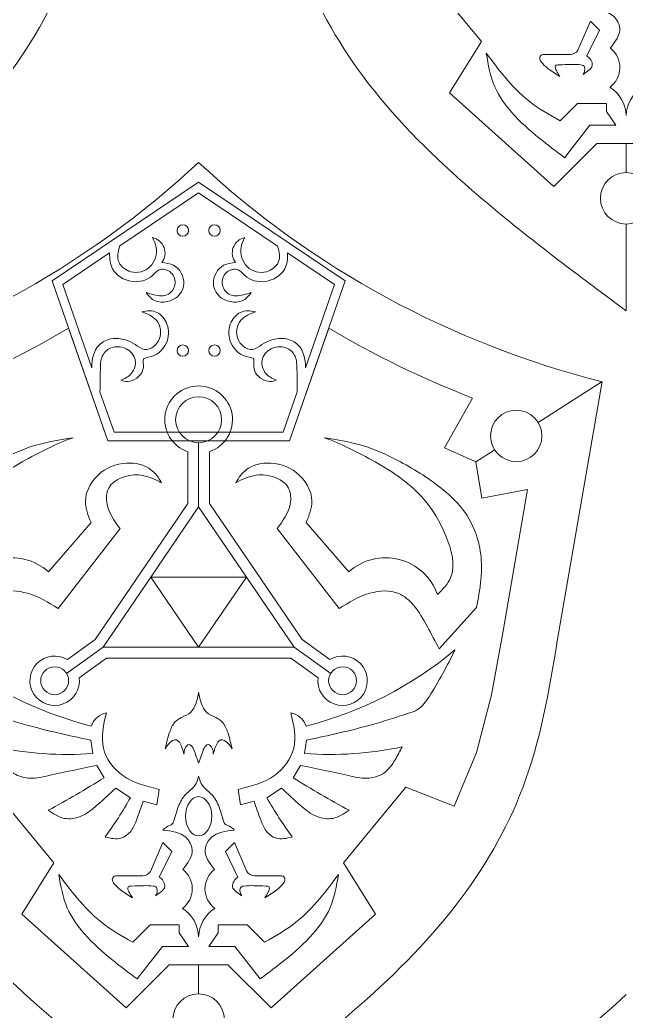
# Model space of a CAD drawing. Header units: inches. Extents: x 0 to 12, y 0 to 12.
# Drawn here: x 6.076 to 7.325, y 3.822 to 5.866 of the extents above; entities that cross this region are included whole.
import ezdxf

# ---------------------------------------------------------------- set-up
doc = ezdxf.new("R2010")
doc.units = ezdxf.units.IN
doc.header["$MEASUREMENT"] = 0
doc.layers.get('0').update_dxf_attribs({"color": 5})

msp = doc.modelspace()

# ---------------------------------------------------------------- linework, layer by layer
at = {"lineweight": 0}
for p, q in [((6.8985, 5.9776), (7.0271, 5.8215)), ((7.2259, 5.8036), (7.2516, 5.8635)), ((7.2516, 5.8635), (7.2702, 5.8449)), ((7.2702, 5.8449), (7.2444, 5.7922)), ((7.0271, 5.8215), (6.9611, 5.7159)), ((7.1565, 5.795), (7.2104, 5.795)), ((6.9611, 5.7159), (7.176, 5.5224)), ((7.1894, 5.6579), (7.2253, 5.6938)), ((7.2253, 5.6938), (7.2849, 5.6938)), ((7.2849, 5.6938), (7.2849, 5.6776)), ((7.2849, 5.6776), (7.3043, 5.649)), ((7.2508, 5.649), (7.1985, 5.5822)), ((7.3043, 5.649), (7.2508, 5.649)), ((7.176, 5.5224), (7.2649, 5.6113)), ((7.2649, 5.6113), (7.3253, 5.6113)), ((7.3253, 5.6113), (7.3858, 5.6113)), ((7.3253, 5.5514), (7.3253, 5.6113)), ((6.4442, 5.5316), (6.1425, 5.3279)), ((6.7459, 5.3279), (6.4442, 5.5316)), ((6.2821, 5.4002), (6.4442, 5.5097)), ((6.4442, 5.5097), (6.6064, 5.4002)), ((7.3253, 5.2661), (7.3253, 5.4454)), ((6.1642, 5.3206), (6.2608, 5.3858)), ((6.6277, 5.3858), (6.7242, 5.3206)), ((6.1425, 5.3279), (6.2568, 4.9981)), ((6.2238, 5.1487), (6.1642, 5.3206)), ((6.6316, 4.9981), (6.7459, 5.3279)), ((6.7242, 5.3206), (6.6646, 5.1487)), ((6.2568, 4.9981), (6.1762, 5.2308)), ((6.7123, 5.2308), (6.6316, 4.9981)), ((7.2759, 5.1203), (7.1438, 5.0363)), ((6.2698, 5.0162), (6.2409, 5.0994)), ((6.6475, 5.0994), (6.6187, 5.0162)), ((6.951, 4.9839), (7.0089, 5.0864)), ((6.4442, 5.0162), (6.2698, 5.0162)), ((6.6187, 5.0162), (6.4442, 5.0162)), ((6.4442, 4.9981), (6.2568, 4.9981)), ((6.2568, 4.9981), (6.4442, 4.9981)), ((6.6316, 4.9981), (6.4442, 4.9981)), ((6.4442, 4.9981), (6.6316, 4.9981)), ((6.4442, 4.8619), (6.4442, 4.9944)), ((6.4219, 4.9758), (6.4219, 4.8687)), ((6.4665, 4.8687), (6.4665, 4.9758)), ((7.0156, 4.9547), (6.951, 4.9839)), ((7.0544, 4.9794), (7.0156, 4.9547)), ((7.0282, 4.8798), (7.0156, 4.9547)), ((7.122, 4.8977), (7.0282, 4.8798)), ((7.071, 4.6026), (7.122, 4.8977)), ((6.4219, 4.8687), (6.2311, 4.5882)), ((6.6573, 4.5882), (6.4665, 4.8687)), ((6.4442, 4.8619), (6.3458, 4.7171)), ((6.5427, 4.7171), (6.4442, 4.8619)), ((6.1345, 4.7281), (6.2225, 4.8297)), ((6.7539, 4.7281), (6.6659, 4.8297)), ((6.2823, 4.8172), (6.1549, 4.6523)), ((6.6062, 4.8172), (6.7336, 4.6523)), ((6.3458, 4.7171), (6.2473, 4.5724)), ((6.4442, 4.5724), (6.3458, 4.7171)), ((6.3458, 4.7171), (6.5427, 4.7171)), ((6.5427, 4.7171), (6.4442, 4.5724)), ((6.6411, 4.5724), (6.5427, 4.7171)), ((6.9401, 4.5692), (7.017, 4.6542)), ((7.0477, 4.4743), (7.071, 4.6026)), ((6.2311, 4.5882), (6.1739, 4.5472)), ((6.7145, 4.5472), (6.6573, 4.5882)), ((6.2473, 4.5724), (6.1721, 4.5184)), ((6.2473, 4.5724), (6.4442, 4.5724)), ((6.4442, 4.5724), (6.6411, 4.5724)), ((6.6411, 4.5724), (6.7164, 4.5184)), ((6.1982, 4.5097), (6.2545, 4.5501)), ((6.2545, 4.5501), (6.4442, 4.5501)), ((6.4442, 4.5501), (6.634, 4.5501)), ((6.634, 4.5501), (6.6903, 4.5097)), ((7.0166, 4.3553), (7.0477, 4.4743)), ((6.2259, 4.3534), (6.2218, 4.3808)), ((6.6626, 4.3534), (6.6667, 4.3808)), ((6.9709, 4.245), (7.0166, 4.3553)), ((6.2493, 4.3035), (6.2342, 4.329)), ((6.6391, 4.3035), (6.6543, 4.329)), ((6.0174, 4.2839), (6.146, 4.1278)), ((6.3037, 4.2621), (6.2737, 4.2819)), ((6.363, 4.2795), (6.3581, 4.2475)), ((6.5254, 4.2795), (6.5303, 4.2475)), ((6.5847, 4.2621), (6.6147, 4.2819)), ((6.7425, 4.1278), (6.8711, 4.2839)), ((6.8711, 4.2839), (6.9709, 4.245)), ((6.3581, 4.2475), (6.3301, 4.2549)), ((6.5303, 4.2475), (6.5584, 4.2549)), ((6.3448, 4.1099), (6.3705, 4.1698)), ((6.3891, 4.1512), (6.3632, 4.0985)), ((6.3705, 4.1698), (6.3891, 4.1512)), ((6.5179, 4.1698), (6.4993, 4.1512)), ((6.4993, 4.1512), (6.5252, 4.0985)), ((6.5437, 4.1099), (6.5179, 4.1698)), ((6.146, 4.1278), (6.08, 4.0222)), ((6.8085, 4.0222), (6.7425, 4.1278)), ((6.2754, 4.1013), (6.3292, 4.1013)), ((6.6131, 4.1013), (6.5592, 4.1013)), ((6.08, 4.0222), (6.2949, 3.8287)), ((6.5936, 3.8287), (6.8085, 4.0222)), ((6.3083, 3.9642), (6.3442, 4.0001)), ((6.3442, 4.0001), (6.4038, 4.0001)), ((6.4038, 4.0001), (6.4038, 3.9839)), ((6.5443, 4.0001), (6.4847, 4.0001)), ((6.4847, 4.0001), (6.4847, 3.9839)), ((6.5802, 3.9642), (6.5443, 4.0001)), ((6.4038, 3.9839), (6.4232, 3.9553)), ((6.4847, 3.9839), (6.4653, 3.9553)), ((6.3697, 3.9553), (6.3174, 3.8885)), ((6.4232, 3.9553), (6.3697, 3.9553)), ((6.4653, 3.9553), (6.5187, 3.9553)), ((6.5187, 3.9553), (6.5711, 3.8885)), ((6.2949, 3.8287), (6.3838, 3.9176)), ((6.3838, 3.9176), (6.4442, 3.9176)), ((6.4442, 3.9176), (6.5047, 3.9176)), ((6.4442, 3.8577), (6.4442, 3.9176)), ((6.5047, 3.9176), (6.5936, 3.8287))]:
    msp.add_line(p, q, dxfattribs=at)
at = {"color": 250, "lineweight": 0}
msp.add_line((7.1834, 4.5852), (7.2759, 5.1203), dxfattribs=at)
at = {"lineweight": 0}
for centre, radius in [((7.3253, 5.4984), 0.053), ((6.4116, 5.4321), 0.0118), ((6.4768, 5.4321), 0.0118), ((6.4116, 5.1843), 0.0118), ((6.4768, 5.1843), 0.0118), ((7.0987, 5.0085), 0.053), ((6.4442, 3.8047), 0.053)]:
    msp.add_circle(centre, radius, dxfattribs=at)
for centre, radius, start, end in [((7.2617, 5.7681), 0.0506, 306.8379, 52.1804), ((7.21, 5.8139), 0.0189, 271.0459, 327.1361), ((7.2529, 5.6666), 0.0724, 1.9204, 57.3192), ((7.3977, 5.6666), 0.0724, 122.6808, 178.0796), ((6.3423, 5.3856), 0.0326, 322.4729, 78.1054), ((6.5461, 5.3856), 0.0326, 101.8946, 217.5271), ((5.1482, 6.9656), 2.0166, 291.266, 300.649), ((7.7403, 6.9656), 2.0166, 239.351, 248.734), ((6.4442, 5.0418), 0.0697, 90, 251.3478), ((6.4442, 5.0418), 0.0697, 288.6522, 90), ((6.4442, 5.0418), 0.0474, 0, 180), ((6.4442, 5.0418), 0.0474, 180, 0), ((6.0588, 4.6439), 0.1132, 48.0042, 160.7442), ((6.8297, 4.6439), 0.1132, 19.2558, 131.9958), ((6.4161, 5.166), 0.7804, 230.1334, 255.6659), ((6.4723, 5.166), 0.7804, 284.3341, 309.8666), ((6.1475, 4.5035), 0.051, 58.8504, 7.0054), ((6.7409, 4.5035), 0.051, 172.9946, 121.1496), ((6.1475, 4.5035), 0.0288, 0, 180), ((6.7409, 4.5035), 0.0288, 0, 180), ((6.1475, 4.5035), 0.0288, 180, 0), ((6.7409, 4.5035), 0.0288, 180, 0), ((6.2623, 4.3964), 0.0417, 101.4674, 161.1937), ((6.6261, 4.3964), 0.0417, 18.8063, 78.5326), ((6.1739, 5.0628), 0.7114, 257.9267, 274.1924), ((6.7146, 5.0628), 0.7114, 265.8076, 282.0733), ((5.2267, 5.9243), 1.9165, 298.2597, 302.2494), ((7.6618, 5.9243), 1.9165, 237.7506, 241.7403), ((5.4514, 4.7521), 0.9831, 324.5017, 330.1066), ((7.4371, 4.7521), 0.9831, 209.8934, 215.4983), ((6.3289, 4.1202), 0.0189, 271.0459, 327.1361), ((6.3806, 4.0744), 0.0506, 306.8379, 52.1804), ((6.5079, 4.0744), 0.0506, 127.8196, 233.1621), ((6.5595, 4.1202), 0.0189, 212.8639, 268.9541), ((6.3718, 3.9729), 0.0724, 1.9204, 57.3192), ((6.5166, 3.9729), 0.0724, 122.6808, 178.0796)]:
    msp.add_arc(centre, radius, start, end, dxfattribs=at)
at = {"color": 250, "lineweight": 0}
for centre, start, end in [((5.1482, 6.9656), 284.1261, 312.9293), ((7.7403, 6.9656), 227.0707, 255.8739), ((6.8037, 5.2494), 227.0707, 255.8739), ((6.0293, 5.2494), 284.1261, 312.9293)]:
    msp.add_arc(centre, 1.9029, start, end, dxfattribs=at)
at = {"lineweight": 0}
msp.add_ellipse((6.4442, 4.2239), major_axis=(0, 0.0405), ratio=0.665933, dxfattribs=at)
at = {"color": 250, "lineweight": 0}
for points in [[(5.5077, 5.2661), (5.6158, 5.3465), (5.8057, 5.4878), (6.0427, 5.7188), (6.1962, 5.9813), (6.2301, 6.1759), (6.2468, 6.2789)], [(7.3253, 5.2661), (7.2172, 5.3465), (7.0274, 5.4878), (6.7903, 5.7188), (6.6368, 5.9813), (6.6029, 6.1759), (6.5862, 6.2789)], [(6.4442, 3.5724), (6.3361, 3.6529), (6.1462, 3.7941), (5.9092, 4.0251), (5.7557, 4.2876), (5.7218, 4.4822), (5.7051, 4.5852)], [(6.4442, 3.5724), (6.5524, 3.6529), (6.7422, 3.7941), (6.9792, 4.0251), (7.1328, 4.2876), (7.1667, 4.4822), (7.1834, 4.5852)]]:
    msp.add_open_spline(points, degree=3, knots=[0, 0, 0, 0, 0.0808468, 0.1419248, 0.197496, 0.2597021, 0.2597021, 0.2597021, 0.2597021], dxfattribs=at)
at = {"lineweight": 0}
for points, knots in [([(7.2927, 5.8081), (7.303, 5.8214), (7.3196, 5.8427), (7.2969, 5.8842), (7.2695, 5.8871), (7.2518, 5.889)], [0, 0, 0, 0, 0.00906876, 0.01459213, 0.02458282, 0.02458282, 0.02458282, 0.02458282]), ([(7.1985, 5.5822), (7.1809, 5.5954), (7.1427, 5.6241), (7.091, 5.6699), (7.0489, 5.7289), (7.0412, 5.7739), (7.037, 5.7976)], [0, 0, 0, 0, 0.01319771, 0.02863214, 0.04139854, 0.05566643, 0.05566643, 0.05566643, 0.05566643]), ([(7.1894, 5.6579), (7.167, 5.6706), (7.1243, 5.6949), (7.0759, 5.7459), (7.0494, 5.7811), (7.037, 5.7976)], [0, 0, 0, 0, 0.0153222, 0.02936662, 0.04175131, 0.04175131, 0.04175131, 0.04175131]), ([(7.1887, 5.7495), (7.1802, 5.7548), (7.1662, 5.7636), (7.1524, 5.7762), (7.1458, 5.7867), (7.1499, 5.7947), (7.1546, 5.7949), (7.1565, 5.795)], [0, 0, 0, 0, 0.00596177, 0.00986587, 0.01130521, 0.01296865, 0.01403095, 0.01403095, 0.01403095, 0.01403095]), ([(7.2444, 5.7922), (7.2473, 5.7898), (7.2533, 5.7849), (7.2591, 5.7667), (7.2438, 5.76), (7.2369, 5.754), (7.2367, 5.7538)], [0, 0, 0, 0, 0.002263082, 0.004672888, 0.009805081, 0.009973743, 0.009973743, 0.009973743, 0.009973743]), ([(7.1887, 5.7495), (7.1863, 5.7536), (7.183, 5.7592), (7.1796, 5.7662), (7.1787, 5.7733), (7.1944, 5.7739), (7.2096, 5.7746), (7.2268, 5.7747), (7.2371, 5.7729), (7.2419, 5.7654), (7.2393, 5.7583), (7.2367, 5.7538)], [0, 0, 0, 0, 0.00278599, 0.00388366, 0.00486863, 0.00626844, 0.01134116, 0.01538852, 0.01640716, 0.01732059, 0.0203083, 0.0203083, 0.0203083, 0.0203083]), ([(6.3491, 5.4175), (6.3523, 5.4109), (6.3619, 5.3916), (6.3496, 5.3517), (6.3066, 5.3401), (6.2733, 5.3659), (6.2777, 5.3879), (6.2821, 5.4002)], [0, 0, 0, 0, 0.00433671, 0.01277802, 0.0209013, 0.027078, 0.03417887, 0.03417887, 0.03417887, 0.03417887]), ([(6.5394, 5.4175), (6.5361, 5.4109), (6.5266, 5.3916), (6.5388, 5.3517), (6.5818, 5.3401), (6.6151, 5.3659), (6.6107, 5.3879), (6.6064, 5.4002)], [0, 0, 0, 0, 0.00433671, 0.01277802, 0.0209013, 0.027078, 0.03417887, 0.03417887, 0.03417887, 0.03417887]), ([(6.2608, 5.3858), (6.2608, 5.3739), (6.2627, 5.3462), (6.3053, 5.3201), (6.3443, 5.3308), (6.3623, 5.3549), (6.3886, 5.3495), (6.4004, 5.3233), (6.3833, 5.2948), (6.3558, 5.2977), (6.3411, 5.3023), (6.336, 5.3039)], [0.00161532, 0.00161532, 0.00161532, 0.00161532, 0.00843951, 0.01794767, 0.02676165, 0.03034979, 0.03473275, 0.03990875, 0.04526398, 0.05124625, 0.05456569, 0.05456569, 0.05456569, 0.05456569]), ([(6.6277, 5.3858), (6.6277, 5.3739), (6.6257, 5.3462), (6.5832, 5.3201), (6.5442, 5.3308), (6.5261, 5.3549), (6.4999, 5.3495), (6.4881, 5.3233), (6.5052, 5.2948), (6.5327, 5.2977), (6.5473, 5.3023), (6.5525, 5.3039)], [0.00161532, 0.00161532, 0.00161532, 0.00161532, 0.00843951, 0.01794767, 0.02676165, 0.03034979, 0.03473275, 0.03990875, 0.04526398, 0.05124625, 0.05456569, 0.05456569, 0.05456569, 0.05456569]), ([(6.336, 5.3039), (6.3399, 5.2986), (6.3539, 5.2806), (6.3976, 5.2844), (6.4216, 5.3244), (6.4002, 5.3629), (6.3768, 5.365), (6.3682, 5.3658)], [0.00033634, 0.00033634, 0.00033634, 0.00033634, 0.0041984, 0.013742, 0.02052441, 0.02924261, 0.03426993, 0.03426993, 0.03426993, 0.03426993]), ([(6.5525, 5.3039), (6.5486, 5.2986), (6.5346, 5.2806), (6.4909, 5.2844), (6.4669, 5.3244), (6.4882, 5.3629), (6.5117, 5.365), (6.5203, 5.3658)], [0.00033634, 0.00033634, 0.00033634, 0.00033634, 0.0041984, 0.013742, 0.02052441, 0.02924261, 0.03426993, 0.03426993, 0.03426993, 0.03426993]), ([(6.327, 5.2642), (6.3384, 5.26), (6.3564, 5.253), (6.37, 5.2231), (6.36, 5.1938), (6.3316, 5.1827), (6.3137, 5.198), (6.2918, 5.2083), (6.2643, 5.2118), (6.229, 5.1936), (6.2244, 5.1672), (6.2238, 5.1487)], [0.00030639, 0.00030639, 0.00030639, 0.00030639, 0.00723422, 0.01140536, 0.01883983, 0.0229945, 0.02731397, 0.03175048, 0.03768136, 0.04330908, 0.05350238, 0.05350238, 0.05350238, 0.05350238]), ([(6.2841, 5.1231), (6.2885, 5.1216), (6.3055, 5.1169), (6.3305, 5.1356), (6.3305, 5.1557), (6.3296, 5.1694), (6.3551, 5.1714), (6.3815, 5.1944), (6.3849, 5.2378), (6.3591, 5.2682), (6.3382, 5.267), (6.327, 5.2642)], [0.000453, 0.000453, 0.000453, 0.000453, 0.00323887, 0.01091014, 0.01408877, 0.01589701, 0.01769875, 0.02708716, 0.03507638, 0.0414146, 0.04796878, 0.04796878, 0.04796878, 0.04796878]), ([(6.6044, 5.1231), (6.5999, 5.1216), (6.583, 5.1169), (6.558, 5.1356), (6.5579, 5.1557), (6.5589, 5.1694), (6.5333, 5.1714), (6.507, 5.1944), (6.5035, 5.2378), (6.5294, 5.2682), (6.5503, 5.267), (6.5614, 5.2642)], [0.000453, 0.000453, 0.000453, 0.000453, 0.00323887, 0.01091014, 0.01408877, 0.01589701, 0.01769875, 0.02708716, 0.03507638, 0.0414146, 0.04796878, 0.04796878, 0.04796878, 0.04796878]), ([(6.5614, 5.2642), (6.5501, 5.26), (6.5321, 5.253), (6.5184, 5.2231), (6.5285, 5.1938), (6.5568, 5.1827), (6.5747, 5.198), (6.5966, 5.2083), (6.6242, 5.2118), (6.6595, 5.1936), (6.6641, 5.1672), (6.6646, 5.1487)], [0.00030639, 0.00030639, 0.00030639, 0.00030639, 0.00723422, 0.01140536, 0.01883983, 0.0229945, 0.02731397, 0.03175048, 0.03768136, 0.04330908, 0.05350238, 0.05350238, 0.05350238, 0.05350238]), ([(6.2841, 5.1231), (6.2923, 5.127), (6.3091, 5.135), (6.3184, 5.1664), (6.2953, 5.1938), (6.2584, 5.1941), (6.2426, 5.1701), (6.2413, 5.1392), (6.241, 5.1168), (6.2409, 5.0994)], [0.0000638, 0.0000638, 0.0000638, 0.0000638, 0.00537861, 0.01092551, 0.01688756, 0.02427956, 0.02934575, 0.0323294, 0.04278048, 0.04278048, 0.04278048, 0.04278048]), ([(6.6044, 5.1231), (6.5961, 5.127), (6.5793, 5.135), (6.57, 5.1664), (6.5931, 5.1938), (6.6301, 5.1941), (6.6459, 5.1701), (6.6472, 5.1392), (6.6474, 5.1168), (6.6475, 5.0994)], [0.0000638, 0.0000638, 0.0000638, 0.0000638, 0.00537861, 0.01092551, 0.01688756, 0.02427956, 0.02934575, 0.0323294, 0.04278048, 0.04278048, 0.04278048, 0.04278048]), ([(6.1856, 5.0047), (6.155, 4.9997), (6.1002, 4.9907), (6.018, 4.9508), (5.949, 4.9082), (5.8917, 4.8523), (5.8661, 4.7956), (5.8579, 4.7273), (5.8662, 4.6823), (5.8715, 4.6542)], [0, 0, 0, 0, 0.0185093, 0.0331391, 0.054433, 0.0670295, 0.0805547, 0.0908208, 0.1078467, 0.1078467, 0.1078467, 0.1078467]), ([(5.9519, 4.6813), (5.9412, 4.6921), (5.9091, 4.7247), (5.9326, 4.807), (5.9821, 4.8921), (6.0612, 4.946), (6.1326, 4.9823), (6.1681, 4.9991), (6.1856, 5.0047)], [0, 0, 0, 0, 0.00874255, 0.02624393, 0.04399088, 0.06904044, 0.08130712, 0.09240467, 0.09240467, 0.09240467, 0.09240467]), ([(6.7028, 5.0047), (6.7334, 4.9997), (6.7883, 4.9907), (6.8705, 4.9508), (6.9395, 4.9082), (6.9968, 4.8523), (7.0224, 4.7956), (7.0306, 4.7273), (7.0222, 4.6823), (7.017, 4.6542)], [0, 0, 0, 0, 0.0185093, 0.0331391, 0.054433, 0.0670295, 0.0805547, 0.0908208, 0.1078467, 0.1078467, 0.1078467, 0.1078467]), ([(6.9366, 4.6813), (6.9473, 4.6921), (6.9794, 4.7247), (6.9559, 4.807), (6.9063, 4.8921), (6.8273, 4.946), (6.7559, 4.9823), (6.7204, 4.9991), (6.7028, 5.0047)], [0, 0, 0, 0, 0.00874255, 0.02624393, 0.04399088, 0.06904044, 0.08130712, 0.09240467, 0.09240467, 0.09240467, 0.09240467]), ([(6.2225, 4.8297), (6.2165, 4.8443), (6.2017, 4.8804), (6.2377, 4.9396), (6.2969, 4.9581), (6.3467, 4.9438), (6.3618, 4.9222), (6.3677, 4.9117)], [0, 0, 0, 0, 0.0091162, 0.02256182, 0.03539583, 0.04424211, 0.051276, 0.051276, 0.051276, 0.051276]), ([(6.6659, 4.8297), (6.6719, 4.8443), (6.6867, 4.8804), (6.6508, 4.9396), (6.5916, 4.9581), (6.5417, 4.9438), (6.5266, 4.9222), (6.5208, 4.9117)], [0, 0, 0, 0, 0.0091162, 0.02256182, 0.03539583, 0.04424211, 0.051276, 0.051276, 0.051276, 0.051276]), ([(6.2823, 4.8172), (6.2707, 4.8329), (6.2525, 4.8577), (6.2551, 4.9155), (6.3151, 4.9355), (6.3511, 4.9205), (6.366, 4.9126), (6.3677, 4.9117)], [0, 0, 0, 0, 0.01143883, 0.01801906, 0.03139935, 0.04037691, 0.0415103, 0.0415103, 0.0415103, 0.0415103]), ([(6.6062, 4.8172), (6.6177, 4.8329), (6.636, 4.8577), (6.6333, 4.9155), (6.5734, 4.9355), (6.5373, 4.9205), (6.5224, 4.9126), (6.5208, 4.9117)], [0, 0, 0, 0, 0.01143883, 0.01801906, 0.03139935, 0.04037691, 0.0415103, 0.0415103, 0.0415103, 0.0415103]), ([(5.9483, 4.5692), (5.9565, 4.5844), (5.973, 4.6155), (5.9961, 4.6573), (6.036, 4.6921), (6.0979, 4.6877), (6.1349, 4.6647), (6.1549, 4.6523)], [0, 0, 0, 0, 0.01038254, 0.02111262, 0.02864786, 0.04065201, 0.05478983, 0.05478983, 0.05478983, 0.05478983]), ([(6.9401, 4.5692), (6.932, 4.5844), (6.9154, 4.6155), (6.8923, 4.6573), (6.8525, 4.6921), (6.7906, 4.6877), (6.7536, 4.6647), (6.7336, 4.6523)], [0, 0, 0, 0, 0.01038254, 0.02111262, 0.02864786, 0.04065201, 0.05478983, 0.05478983, 0.05478983, 0.05478983]), ([(6.2218, 4.3808), (6.1767, 4.3906), (6.1056, 4.406), (6.031, 4.43), (5.9871, 4.4442), (5.954, 4.4919), (5.9323, 4.5347), (5.9159, 4.567)], [0, 0, 0, 0, 0.02753964, 0.04351363, 0.0474821, 0.05463243, 0.07669562, 0.07669562, 0.07669562, 0.07669562]), ([(6.6667, 4.3808), (6.7117, 4.3906), (6.7828, 4.406), (6.8575, 4.43), (6.9014, 4.4442), (6.9344, 4.4919), (6.9562, 4.5347), (6.9726, 4.567)], [0, 0, 0, 0, 0.02753964, 0.04351363, 0.0474821, 0.05463243, 0.07669562, 0.07669562, 0.07669562, 0.07669562]), ([(6.4442, 4.4798), (6.4427, 4.4718), (6.4399, 4.4573), (6.4292, 4.4364), (6.4109, 4.4292), (6.3935, 4.4188), (6.3823, 4.3949), (6.3781, 4.3753), (6.3754, 4.3631)], [0, 0, 0, 0, 0.00496667, 0.00889983, 0.01334248, 0.01630321, 0.02086423, 0.02843291, 0.02843291, 0.02843291, 0.02843291]), ([(6.4442, 4.4798), (6.4458, 4.4718), (6.4485, 4.4573), (6.4593, 4.4364), (6.4775, 4.4292), (6.495, 4.4188), (6.5061, 4.3949), (6.5104, 4.3753), (6.513, 4.3631)], [0, 0, 0, 0, 0.00496667, 0.00889983, 0.01334248, 0.01630321, 0.02086423, 0.02843291, 0.02843291, 0.02843291, 0.02843291]), ([(6.363, 4.2795), (6.3365, 4.2858), (6.2871, 4.2976), (6.2369, 4.3643), (6.2482, 4.4125), (6.254, 4.4372)], [0, 0, 0, 0, 0.01607831, 0.02987121, 0.04449574, 0.04449574, 0.04449574, 0.04449574]), ([(6.5254, 4.2795), (6.552, 4.2858), (6.6013, 4.2976), (6.6515, 4.3643), (6.6402, 4.4125), (6.6344, 4.4372)], [0, 0, 0, 0, 0.01607831, 0.02987121, 0.04449574, 0.04449574, 0.04449574, 0.04449574]), ([(6.414, 4.352), (6.4127, 4.3574), (6.4101, 4.3679), (6.4, 4.3859), (6.383, 4.3759), (6.378, 4.3674), (6.3754, 4.3631)], [0, 0, 0, 0, 0.00351206, 0.00679766, 0.00978558, 0.01288207, 0.01288207, 0.01288207, 0.01288207]), ([(6.4744, 4.352), (6.4758, 4.3574), (6.4783, 4.3679), (6.4884, 4.3859), (6.5054, 4.3759), (6.5105, 4.3674), (6.513, 4.3631)], [0, 0, 0, 0, 0.00351206, 0.00679766, 0.00978558, 0.01288207, 0.01288207, 0.01288207, 0.01288207]), ([(6.2342, 4.329), (6.2012, 4.3221), (6.1559, 4.3127), (6.0989, 4.2994), (6.0603, 4.309), (6.0396, 4.3384), (6.0296, 4.3583), (6.0251, 4.3672)], [0, 0, 0, 0, 0.02023305, 0.02779216, 0.03497388, 0.04239776, 0.04841567, 0.04841567, 0.04841567, 0.04841567]), ([(6.4442, 4.3338), (6.442, 4.3396), (6.438, 4.3499), (6.4347, 4.363), (6.4248, 4.3754), (6.4143, 4.3639), (6.4141, 4.3561), (6.414, 4.352)], [0, 0, 0, 0, 0.00367448, 0.00651244, 0.00872326, 0.0109429, 0.0134626, 0.0134626, 0.0134626, 0.0134626]), ([(6.4442, 4.3338), (6.4465, 4.3396), (6.4504, 4.3499), (6.4538, 4.363), (6.4636, 4.3754), (6.4741, 4.3639), (6.4743, 4.3561), (6.4744, 4.352)], [0, 0, 0, 0, 0.00367448, 0.00651244, 0.00872326, 0.0109429, 0.0134626, 0.0134626, 0.0134626, 0.0134626]), ([(6.6543, 4.329), (6.6872, 4.3221), (6.7325, 4.3127), (6.7896, 4.2994), (6.8281, 4.309), (6.8489, 4.3384), (6.8589, 4.3583), (6.8634, 4.3672)], [0, 0, 0, 0, 0.02023305, 0.02779216, 0.03497388, 0.04239776, 0.04841567, 0.04841567, 0.04841567, 0.04841567]), ([(6.4442, 4.3064), (6.4423, 4.2995), (6.4392, 4.2884), (6.4252, 4.2764), (6.4092, 4.2622), (6.4007, 4.24), (6.395, 4.2216), (6.3912, 4.2062), (6.3781, 4.2035), (6.3729, 4.1977), (6.3707, 4.1953)], [0, 0, 0, 0, 0.00412311, 0.00675957, 0.01082209, 0.01687384, 0.02044886, 0.02277519, 0.025562, 0.02745838, 0.02745838, 0.02745838, 0.02745838]), ([(6.4442, 4.3064), (6.4461, 4.2995), (6.4493, 4.2884), (6.4632, 4.2764), (6.4793, 4.2622), (6.4878, 4.24), (6.4934, 4.2216), (6.4972, 4.2062), (6.5103, 4.2035), (6.5156, 4.1977), (6.5177, 4.1953)], [0, 0, 0, 0, 0.00412311, 0.00675957, 0.01082209, 0.01687384, 0.02044886, 0.02277519, 0.025562, 0.02745838, 0.02745838, 0.02745838, 0.02745838]), ([(6.2737, 4.2819), (6.2609, 4.2701), (6.2379, 4.2488), (6.2047, 4.2215), (6.165, 4.2157), (6.1448, 4.2291), (6.1341, 4.2363)], [0, 0, 0, 0, 0.01052872, 0.01884852, 0.02537562, 0.03288337, 0.03288337, 0.03288337, 0.03288337]), ([(6.6147, 4.2819), (6.6276, 4.2701), (6.6506, 4.2488), (6.6837, 4.2215), (6.7235, 4.2157), (6.7436, 4.2291), (6.7544, 4.2363)], [0, 0, 0, 0, 0.01052872, 0.01884852, 0.02537562, 0.03288337, 0.03288337, 0.03288337, 0.03288337]), ([(6.3301, 4.2549), (6.3256, 4.2421), (6.3183, 4.2213), (6.307, 4.1929), (6.283, 4.1736), (6.2631, 4.1785), (6.2518, 4.1812)], [0, 0, 0, 0, 0.00813648, 0.01321573, 0.01827977, 0.02485473, 0.02485473, 0.02485473, 0.02485473]), ([(6.5584, 4.2549), (6.5628, 4.2421), (6.5701, 4.2213), (6.5814, 4.1929), (6.6054, 4.1736), (6.6254, 4.1785), (6.6367, 4.1812)], [0, 0, 0, 0, 0.00813648, 0.01321573, 0.01827977, 0.02485473, 0.02485473, 0.02485473, 0.02485473]), ([(6.4116, 4.1144), (6.4219, 4.1277), (6.4385, 4.149), (6.4158, 4.1905), (6.3884, 4.1934), (6.3707, 4.1953)], [0, 0, 0, 0, 0.00906876, 0.01459213, 0.02458282, 0.02458282, 0.02458282, 0.02458282]), ([(6.4768, 4.1144), (6.4665, 4.1277), (6.45, 4.149), (6.4726, 4.1905), (6.5001, 4.1934), (6.5177, 4.1953)], [0, 0, 0, 0, 0.00906876, 0.01459213, 0.02458282, 0.02458282, 0.02458282, 0.02458282]), ([(6.3174, 3.8885), (6.2998, 3.9017), (6.2616, 3.9304), (6.2099, 3.9762), (6.1678, 4.0352), (6.16, 4.0802), (6.1559, 4.1039)], [0, 0, 0, 0, 0.01319771, 0.02863214, 0.04139854, 0.05566643, 0.05566643, 0.05566643, 0.05566643]), ([(6.3083, 3.9642), (6.2859, 3.9769), (6.2432, 4.0012), (6.1948, 4.0522), (6.1683, 4.0874), (6.1559, 4.1039)], [0, 0, 0, 0, 0.0153222, 0.02936662, 0.04175131, 0.04175131, 0.04175131, 0.04175131]), ([(6.3076, 4.0558), (6.2991, 4.0611), (6.2851, 4.0699), (6.2713, 4.0825), (6.2647, 4.093), (6.2688, 4.101), (6.2735, 4.1012), (6.2754, 4.1013)], [0, 0, 0, 0, 0.00596177, 0.00986587, 0.01130521, 0.01296865, 0.01403095, 0.01403095, 0.01403095, 0.01403095]), ([(6.3632, 4.0985), (6.3662, 4.0961), (6.3722, 4.0912), (6.378, 4.073), (6.3627, 4.0663), (6.3558, 4.0603), (6.3556, 4.0601)], [0, 0, 0, 0, 0.002263082, 0.004672888, 0.009805081, 0.009973743, 0.009973743, 0.009973743, 0.009973743]), ([(6.5252, 4.0985), (6.5223, 4.0961), (6.5162, 4.0912), (6.5105, 4.073), (6.5258, 4.0663), (6.5326, 4.0603), (6.5329, 4.0601)], [0, 0, 0, 0, 0.002263082, 0.004672888, 0.009805081, 0.009973743, 0.009973743, 0.009973743, 0.009973743]), ([(6.5711, 3.8885), (6.5887, 3.9017), (6.6268, 3.9304), (6.6785, 3.9762), (6.7206, 4.0352), (6.7284, 4.0802), (6.7325, 4.1039)], [0, 0, 0, 0, 0.01319771, 0.02863214, 0.04139854, 0.05566643, 0.05566643, 0.05566643, 0.05566643]), ([(6.5802, 3.9642), (6.6025, 3.9769), (6.6453, 4.0012), (6.6937, 4.0522), (6.7201, 4.0874), (6.7325, 4.1039)], [0, 0, 0, 0, 0.0153222, 0.02936662, 0.04175131, 0.04175131, 0.04175131, 0.04175131]), ([(6.5809, 4.0558), (6.5893, 4.0611), (6.6033, 4.0699), (6.6171, 4.0825), (6.6237, 4.093), (6.6196, 4.101), (6.6149, 4.1012), (6.6131, 4.1013)], [0, 0, 0, 0, 0.00596177, 0.00986587, 0.01130521, 0.01296865, 0.01403095, 0.01403095, 0.01403095, 0.01403095]), ([(6.3076, 4.0558), (6.3052, 4.0599), (6.3018, 4.0655), (6.2984, 4.0725), (6.2976, 4.0796), (6.3133, 4.0802), (6.3285, 4.0809), (6.3457, 4.081), (6.356, 4.0792), (6.3607, 4.0717), (6.3582, 4.0646), (6.3556, 4.0601)], [0, 0, 0, 0, 0.00278599, 0.00388366, 0.00486863, 0.00626844, 0.01134116, 0.01538852, 0.01640716, 0.01732059, 0.0203083, 0.0203083, 0.0203083, 0.0203083]), ([(6.5809, 4.0558), (6.5833, 4.0599), (6.5866, 4.0655), (6.59, 4.0725), (6.5909, 4.0796), (6.5751, 4.0802), (6.5599, 4.0809), (6.5428, 4.081), (6.5324, 4.0792), (6.5277, 4.0717), (6.5303, 4.0646), (6.5329, 4.0601)], [0, 0, 0, 0, 0.00278599, 0.00388366, 0.00486863, 0.00626844, 0.01134116, 0.01538852, 0.01640716, 0.01732059, 0.0203083, 0.0203083, 0.0203083, 0.0203083])]:
    msp.add_open_spline(points, degree=3, knots=knots, dxfattribs=at)

doc.saveas('drawing.dxf')
